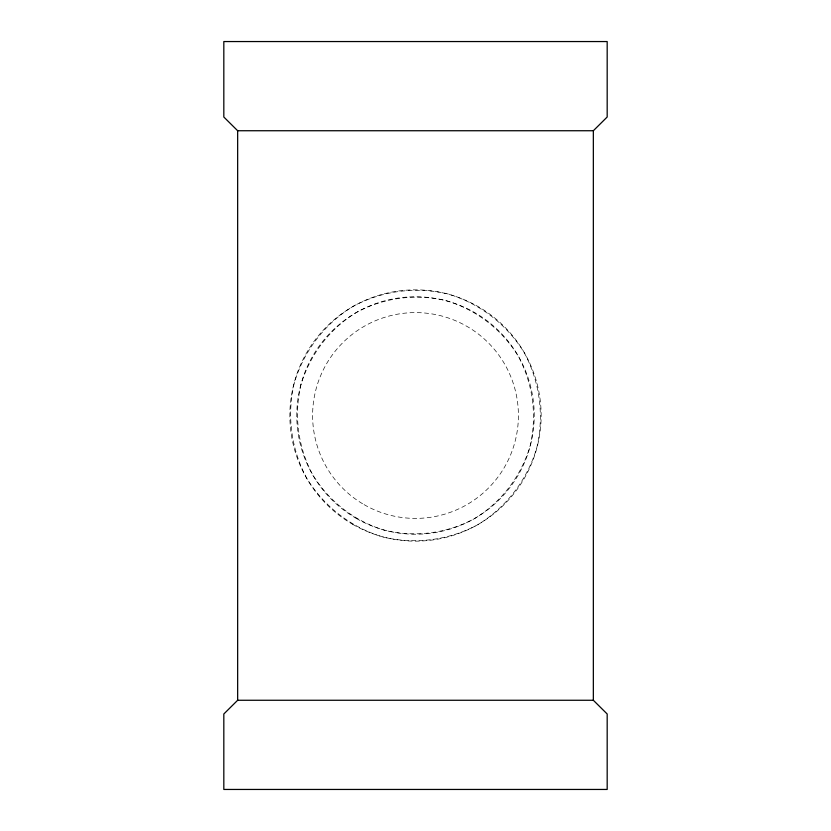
<?xml version="1.0" encoding="UTF-8"?>
<svg xmlns="http://www.w3.org/2000/svg" width="831" height="831" viewBox="0 0 831 831"><rect width="100%" height="100%" fill="white"/><g stroke="black" fill="none" stroke-linecap="round" stroke-linejoin="round"><path stroke-width="0.62" stroke-dasharray="4.16 3.12" d="M294.299 382.935C286.653 415.24 291.099 449.166 306.826 478.407C324.183 506.65 351.264 527.508 383.018 537.044C415.251 544.71 449.114 540.233 478.251 524.465C506.463 507.014 527.228 479.851 536.701 448.065C544.347 415.76 539.901 381.834 524.174 352.593C506.817 324.35 479.736 303.492 447.982 293.956C415.749 286.29 381.886 290.767 352.749 306.535C324.537 323.986 303.772 351.149 294.299 382.935M300.978 384.722C293.759 415.261 297.965 447.317 312.82 474.958C329.232 501.644 354.806 521.349 384.815 530.355C415.261 537.605 447.255 533.377 474.781 518.482C501.446 501.986 521.058 476.319 530.022 446.278C537.242 415.739 533.035 383.683 518.18 356.042C501.768 329.356 476.194 309.651 446.185 300.645C415.739 293.395 383.745 297.623 356.219 312.518C329.554 329.014 309.942 354.681 300.978 384.722M356.135 518.326A118.74 118.74 0 0 0 534.24 415.5A118.74 118.74 0 0 0 356.135 312.674A118.74 118.74 0 0 0 356.135 518.326M364.051 504.614A102.909 102.909 0 0 0 518.409 415.5A102.909 102.909 0 0 0 364.051 326.386A102.909 102.909 0 0 0 364.051 504.614M352.676 524.319A125.658 125.658 0 0 0 541.158 415.5A125.658 125.658 0 0 0 352.676 306.681A125.658 125.658 0 0 0 352.676 524.319"/><path stroke-width="1.25" d="M593.344 130.737L607.181 117.015L607.181 41.55L223.819 41.55L223.819 117.015L237.656 130.737L593.344 130.737L593.344 700.263L607.181 713.985L607.181 789.45L223.819 789.45L223.819 713.985L237.656 700.263L593.344 700.263M237.656 130.737L237.656 700.263"/></g></svg>
